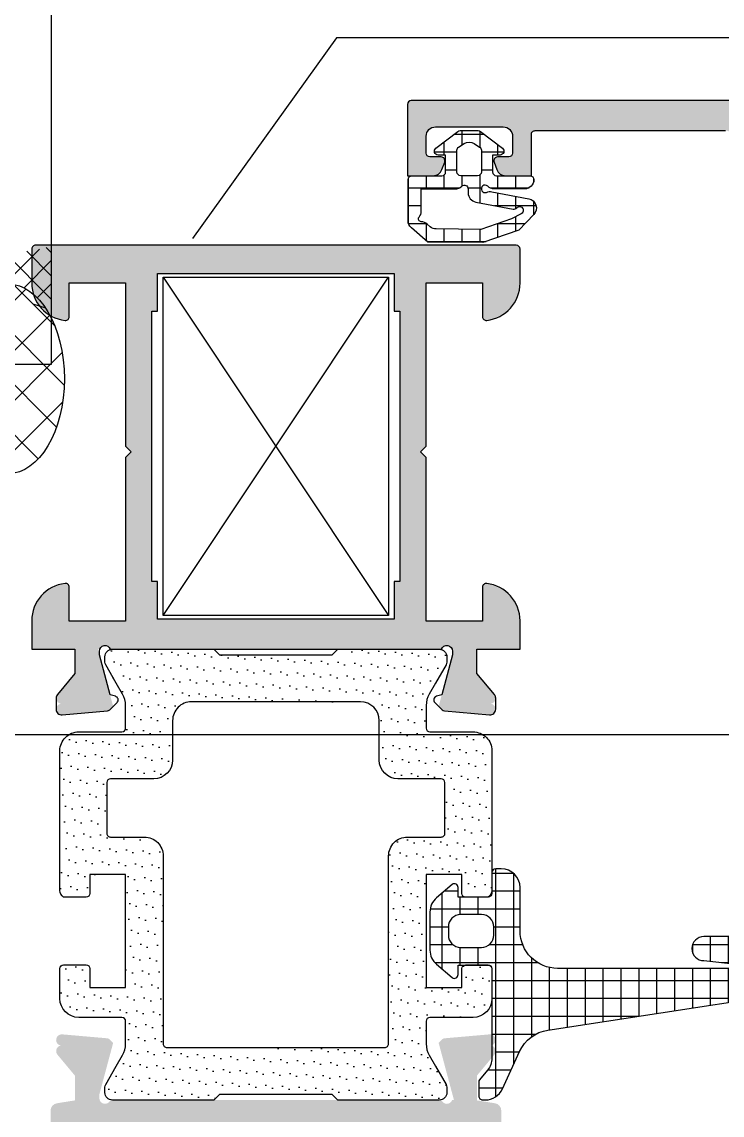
# Model space of a CAD drawing. Header units: inches. Extents: x 21 to 38546, y 13 to 15001.
# Drawn here: x 5615.44 to 5619.17, y 965.06 to 970.88 of the extents above; entities that cross this region are included whole.
import ezdxf

# ---------------------------------------------------------------- set-up
doc = ezdxf.new("R2010")
doc.units = ezdxf.units.IN
doc.header["$MEASUREMENT"] = 0
doc.set_wipeout_variables(frame=1)
for name, color, linetype, lineweight in [('Z_MİM_-KM-GLAZ', 8, 'Continuous', 25), ('Z_MİM_-KM-IZO-THERMAL', 8, 'Continuous', 25), ('Z_MİM_-KM-PAINT', 8, 'Continuous', 25), ('Z_MİM_-KM-PATTERN-00', 8, 'Continuous', 25), ('Z_MİM_-KM-PAVEMENT', 8, 'Continuous', 25), ('Z_MİM_-KM-STRS', 8, 'Continuous', 25), ('Z_MİM_-KM-WALL-PLASTER', 8, 'Continuous', 25), ('Z_MİM_1', 8, 'Continuous', 25), ('Z_MİM_aksesuar_k', 8, 'Continuous', 25), ('Z_MİM_ALUMINIUM', 8, 'Continuous', 25), ('Z_MİM_fitiller_k', 8, 'Continuous', 25), ('Z_MİM_hatch_k', 8, 'Continuous', 25), ('Z_MİM_MYM.YAZI', 8, 'Continuous', 25), ('Z_MİM_PROFIL', 8, 'Continuous', 25)]:
    doc.layers.add(name, color=color, linetype=linetype, lineweight=lineweight)

# ---------------------------------------------------------------- blocks, each defined once
blk = doc.blocks.new('TRETUVAR')
at = {"layer": 'Z_MİM_-KM-PATTERN-00'}
h = blk.add_hatch(dxfattribs=at)
h.set_pattern_fill('AR-B816', color=256, scale=0.3, angle=90)
h.set_pattern_definition([(90, (21322.77130909153, 490.0316560943374), (-60.96, 3.7e-15), []), (180, (21322.77130909153, 490.0316560943374), (-60.96, -60.96), [60.96, -60.96])])
h.paths.add_polyline_path([(22632.77169056126, 2700.032280015586), (19252.77154027122, 2700.032280015586), (19252.77154027122, 2750.032225665604), (19097.77169698004, 2750.032280015583), (19097.77168145146, 2610.032280015588), (22542.77169056112, 2610.032280015588), (22542.77169056112, 2080.129651826152), (22697.77169056127, 2080.129651826152), (22697.77169056127, 1460.129651826151), (22542.77169056112, 1460.129651826151), (22542.77169056112, 980.0316989327548), (21222.77130909154, 980.0316989327546), (21222.77130909154, 590.0316560943356), (20152.77217335889, 590.0316560943356), (20152.77217335889, 980.031698932755), (19012.77152781016, 980.031698932755), (19012.77470603974, 1635.03117946213), (18722.77148703119, 1635.03117946213), (18722.77180417994, 2610.032280015588), (18807.77168921575, 2610.032280015588), (18807.77168921575, 2750.032280015588), (18632.77183330595, 2750.032280015588), (18632.77145790545, 1545.031179462132), (18922.7742659759, 1545.031179462133), (18922.77108774632, 890.0316989327565), (19882.77217335889, 890.0316989327565), (19882.77217335889, 665.0171917296054), (20022.75057058745, 665.0334293441427), (20022.77046885415, 490.0316560943373), (21322.77130909153, 490.0316560943373), (21322.77130909153, 890.0316989327565), (22632.77169056126, 890.0316989327571), (22632.77169056126, 1220.129651826155), (22797.7716905614, 1220.129651826155), (22797.7716905614, 2180.129651826148), (22632.77169056126, 2180.129651826148)])
h.paths.add_polyline_path([(19082.77168921575, 2750.032280015588), (18822.77168921575, 2750.032280015588), (18822.77168921575, 2610.032280015588), (19082.77168921575, 2610.032280015588)], flags=16)
at = {"layer": 'Z_MİM_-KM-PAVEMENT'}
blk.add_lwpolyline([(22542.77169056112, 1460.129651826151), (22542.77169056112, 980.0316989327548), (21222.77130909154, 980.0316989327548), (21222.77130909154, 590.0316560943356), (20152.77217335889, 590.0316560943356), (20152.77217335889, 980.0316989327548), (19012.77152781016, 980.0316989327548), (19012.77470603974, 1635.03117946213), (18722.77148703119, 1635.03117946213), (18722.77180417994, 2610.032280015588), (22542.77169056112, 2610.032280015588), (22542.77169056112, 2080.129651826152), (22697.77169056127, 2080.129651826152), (22697.77169056127, 1460.129651826151)], close=True, dxfattribs=at)
blk = doc.blocks.new('ANK-1')
for points in [[(65, -130.2737574382918), (65, -5)], [(60, -130.2737574382918), (65, -130.2737574382918)]]:
    blk.add_lwpolyline(points)
blk = doc.blocks.new('*U220')
blk.add_lwpolyline([(24.5656046885997, 0), (0, 0), (-7.675635083337912, -10.66724873635096)])
blk = doc.blocks.new('-KM-AL1 150_900')
blk.add_wipeout([(151.48787765189405, -34.020015651829965), (151.72578753232278, -15.47991156819623), (149.45002251653852, -15.450016401351206), (149.45002251649908, 7.149983598684599), (9.450022516542688, 7.149983599164699), (9.450022516542688, -15.450016401351206), (7.397848611566587, -15.450016401351206), (7.567335590771805, -34.0610793052372)])
at = {"layer": 'Z_MİM_1'}
h = blk.add_hatch(dxfattribs=at)
h.set_pattern_fill('ANSI37', color=256, scale=0.7000000000000001, angle=-1.27e-14, style=0)
h.set_pattern_definition([(44.99999999999999, (9420.429662722381, -13506.58950068867), (-0.0618718433538229, 0.0618718433538229), []), (134.9999999999999, (9420.429662722381, -13506.58950068867), (-0.0618718433538229, -0.0618718433538229), [])])
edge = h.paths.add_edge_path()
edge.add_line((17.69353063370363, -27.8511149832093), (17.69353063370363, -28.86111498321863))
edge.add_line((17.69353063370363, -28.86111498319497), (17.82239042192959, -28.86111498319497))
edge.add_ellipse((18.06146685888961, -28.55605310115971), major_axis=(1e-16, 0.504999999998836), ratio=0.5940594059419638, start_angle=332.17248997914265, end_angle=501.9142660721264, ccw=False)
edge.add_line((18.26073407319199, -28.1785486563158), (18.29353063369926, -28.15662190588682))
edge.add_line((18.29353063370217, -28.15662190588682), (18.29353063370217, -27.85111498318638))
edge.add_arc((17.99353063369926, -26.67995711612002), 1.208970946550559, 255.6322347219965, 284.3677652780036, ccw=False)
h = blk.add_hatch(dxfattribs=at)
h.set_pattern_fill('NET', color=256, scale=1.5, angle=44.99999999999999, style=0)
h.set_pattern_definition([(44.99999999999999, (9420.429662722381, -13506.58950068867), (-0.1325825214724776, 0.1325825214724777), []), (134.9999999999999, (9420.429662722381, -13506.58950068867), (-0.1325825214724777, -0.1325825214724776), [])])
edge = h.paths.add_edge_path()
edge.add_ellipse((18.06146685888961, -28.55605310115971), major_axis=(1e-16, 0.504999999998836), ratio=0.5940594059419638, start_angle=0, end_angle=360)
at = {"layer": 'Z_MİM_fitiller_k'}
h = blk.add_hatch(dxfattribs=at)
h.set_pattern_fill('NET', color=256, scale=0.03, angle=180, style=0)
h.set_pattern_definition([(180, (141.0920373170957, 51.374966605189), (0, -0.09525), []), (270, (141.0920373170957, 51.374966605189), (0.09525, 0), [])])
h.paths.add_polyline_path([(22.13852203980059, -31.83763706763695, 0.9384669523126753), (22.11376224919513, -31.52525711905219), (21.76596423695446, -31.52525711905219, 1), (21.76596423695446, -31.65300478674908), (21.95590111064666, -31.6729679565924), (22.13104009193194, -31.65456010790513, -1.054490106068967), (22.13756638418999, -31.71401627143405), (21.95538827656128, -31.69510596567306, 0.0255410033868164), (21.93499541797792, -31.69406357752632), (20.98767276921718, -31.69406357752632, -0.4142135623730863), (20.78767276921281, -31.4940635775265), (20.78767276921281, -31.26425514524362, 0.4142135623728286), (20.68767276921426, -31.16425514524327), (20.65767276920815, -31.16425514524327, 0.4142135623746352), (20.63767276921135, -31.18425514523824), (20.63767276921135, -31.29425514522427, -0.3924137701569417), (20.61917133278621, -31.3141989239075, -0.0100572451269826), (20.61767276922183, -31.31525711883296), (20.49767276922648, -31.31525711883296, -0.0796367909168971), (20.49142176991154, -31.3142551452429), (20.45767276921106, -31.3142551452429), (20.45767276921106, -31.26319967206109, 0.6128139289239697), (20.42591644589265, -31.24701978141002), (20.34272651153878, -31.31807344649406, 0.219401871965335), (20.3076727692096, -31.39411280220793), (20.3076727692096, -31.59640143546767, 0.2194018750870747), (20.34272651244828, -31.67244079192642), (20.42591643173364, -31.74349444245945, 0.612813920725722), (20.4576727547028, -31.72731455150552), (20.4576727547028, -31.67625917522673), (20.49142151817796, -31.67625917522673, -0.07964012461228), (20.49767276922648, -31.67525711881899), (20.61767276922183, -31.67525711881899, -0.4142135623385485), (20.63767276921135, -31.69525711881488), (20.63767276921135, -32.04698834536157, -0.3178372451861038), (20.65767276920815, -32.07527261660926), (20.65767276920815, -32.13439562076656, -0.1754523787634222), (20.6507194076039, -32.15360115275689), (20.63767276921135, -32.16925711883687), (20.63767276921135, -32.17185970847913, -0.1754523787611168), (20.61449489717779, -32.23587814844632), (20.5723092806802, -32.28650088822906, 0.1754523787606751), (20.5676737062895, -32.29930457622231), (20.5676737062895, -32.37406357753116, 0.4142135623729288), (20.5876737062863, -32.39406357752614), (20.60250342109066, -32.39406357752614, 0.2933329153560253), (20.69342165334092, -32.33570340278584), (20.78450286701263, -32.13683266099997, -0.2523722057577324), (20.93596219153551, -32.02243269859355)])
h.paths.add_polyline_path([(20.58267277018604, -31.58225909285738), (20.47067275574227, -31.58225909285738, -0.4142128141114177), (20.40567275572539, -31.51725925892151), (20.40567275572539, -31.51725909286597), (20.40567264275887, -31.47325509814982, -0.4142137214709829), (20.47067264276848, -31.40825506286183), (20.58267265721952, -31.40825506286183, -0.4142128104179171), (20.6476726572073, -31.47325489598279), (20.64767277018109, -31.51725905756939, -0.4142137214664749)], flags=16)
at = {"layer": 'Z_MİM_hatch_k'}
h = blk.add_hatch(color=256, dxfattribs=at)
h.paths.add_polyline_path([(21.99767276922648, -29.58525711885159, -0.4142135623743853), (22.01767276921601, -29.56525711883296), (22.237672769239, -29.56525711883296), (22.237672769239, -29.36525711883314), (22.38767276924045, -29.36525711883314), (22.38767276924045, -29.56525711883296), (23.09391059785412, -29.52111725453779, 0.3960474615045025), (23.18767276923609, -29.4213119966953), (23.18767276923609, -28.77525711884209), (23.21767276922037, -28.7452571188378), (23.18767276923609, -28.7152571188335), (23.18767276923609, -28.06920224098031, 0.3960474615045866), (23.09391059785412, -27.96939698313781), (22.38767276924045, -27.92525711884264), (22.38767276924045, -28.12525711884246), (22.237672769239, -28.12525711884246), (22.237672769239, -27.92525711884264), (22.01767276921601, -27.92525711884264, -0.4142135623733866), (21.99767276922648, -27.90525711882401), (21.99767276922648, -27.33590314062804), (21.91006507478596, -27.24715615651077, 0.2005918409503813), (21.88159867497597, -27.23525711885213), (20.86767276922183, -27.23525711885213, 0.4142135623729704), (20.84767276922503, -27.25525711882347), (20.84767276922503, -27.47525711884283), (20.7109175905207, -27.47525711884283, -0.3129018860482702), (20.66408398105705, -27.4427674878898), (20.64893932543055, -27.40226126646577, -0.5233430778442651), (20.66767276921746, -27.37525711884245), (20.72767276922968, -27.37525711884245, 0.4142135623730534), (20.74767276922648, -27.35525711882383), (20.74767276922648, -27.26525711883278, 0.4142135623731284), (20.69767276922357, -27.21525711883352), (20.33767276923754, -27.21525711883352, 0.4142135623730951), (20.28767276923463, -27.26525711883278), (20.28767276923463, -27.35525711882383, 0.4142135623730533), (20.30767276923143, -27.37525711884245), (20.36767276922183, -27.37525711884245, -0.5233430778442015), (20.38640621300146, -27.40226126646577), (20.37126155738224, -27.4427674878898, -0.3129018860484408), (20.32442794791859, -27.47525711884283), (20.21267276923754, -27.47525711884283), (20.18767276923609, -27.47525711884283), (20.18767276923609, -27.09525711883816, -0.4142135623730533), (20.20767276923288, -27.07525711884227), (25.11767276922183, -27.07525711884227, -0.4142135623733615), (25.21767276922037, -27.17525711884264), (25.21767276922037, -29.73525711885213, -0.4142135623727209), (25.19767276922357, -29.75525711882347), (25.09767276922503, -29.75525711882347, -0.4142135623736778), (25.07767276922823, -29.73525711885213), (25.07767276922823, -29.70525711882419), (24.81767276921893, -29.70525711882419, 0.4142135623736778), (24.79767276922212, -29.72525711884282), (24.79767276922212, -30.01525711883278, 0.4142135623730533), (24.81767276921893, -30.03525711885141), (25.07767276922823, -30.03525711885141), (25.07767276922823, -29.9652571188335, -0.5773502691897316), (25.10767276923434, -29.94793661076528), (25.20767276923289, -30.00567163769574, -0.2679491924312232), (25.21767276922037, -30.02299214574032), (25.21767276922037, -30.07525711884227, -0.4142135623730453), (25.11767276922183, -30.17525711884264), (24.04767276922212, -30.17525711884264, -0.4142135623731117), (23.99767276922649, -30.12525711884246), (23.99767276922649, -30.06525711883296, -0.4142135623731117), (24.04767276922212, -30.01525711883278), (24.24767276922648, -30.01525711883278, 0.4142135623730951), (24.29767276922212, -29.9652571188335), (24.29767276922212, -29.79525711883798, 0.4142135623730951), (24.24767276922648, -29.7452571188378), (23.41767276923929, -29.7452571188378), (23.41767276921746, -30.41527261662305), (23.51071940761176, -30.52692858269893, -0.1754523787632294), (23.517672769216, -30.54613411468927), (23.517672769216, -30.60525711882383, -0.4400105308894401), (23.48505809694325, -30.6351429597753), (23.24486254787189, -30.61412857221876, -0.1763269807094836), (23.23246352710703, -30.60834681387496), (23.19342258606048, -30.56930587282841, -0.5731460964500097), (23.20240051917062, -30.53598004344804), (23.23055585457769, -30.52843584407128), (23.28767276923463, -30.31527261662268), (23.28767276923463, -29.75525711882347, 0.8430389970997245), (23.22938849798811, -29.7452571188378), (22.28595704048348, -29.7452571188378, 0.8430389971046679), (22.2276727692297, -29.75525711882347), (22.2276727692297, -30.31527261662268), (22.28478968388663, -30.52843584407128), (22.31294501927187, -30.53598004344804, -0.5731460964762374), (22.32192295241111, -30.56930587282841), (22.28288201133546, -30.60834681387496, -0.1763269807102946), (22.2704829905706, -30.61412857221876), (22.03028744149924, -30.6351429597753, -0.4400105308908727), (21.99767276922648, -30.60525711882383), (21.99767276922648, -30.54613411468927, -0.1754523787637969), (22.00462613083074, -30.52692858269893), (22.09767276922503, -30.41527261662305), (22.09767276922503, -29.7452571188378), (22.01767276921601, -29.7452571188378, -0.4142135623731784), (21.99767276922648, -29.72525711884282)])
h.paths.add_polyline_path([(25.07767276922823, -29.56525711883296), (25.07767276922823, -27.31525711883296), (24.89767276922066, -27.31525711883296), (24.89767276922066, -27.21525711883352), (22.13767276924045, -27.21525711883352), (22.13767276924045, -27.77525711884209), (23.33767276923754, -27.77525711884209), (23.38767276924045, -27.77525711884209), (23.38767276924045, -27.92525711884264), (23.33767276923754, -27.92525711884264), (23.33767276923754, -28.40525711882401), (23.38767276924045, -28.44525711883762), (23.38767276924045, -29.04525711883798), (23.33767276923754, -29.08525711885159), (23.33767276923754, -29.51525711883278, 0.4142135623730951), (23.38767276924045, -29.56525711883296), (24.24767276922648, -29.56525711883296, -0.4142135623730951), (24.4576727692329, -29.77525711884209), (24.4576727692329, -30.01525711883278, 0.4142135623732617), (24.4776727692297, -30.03525711885141), (24.65767276922998, -30.03525711885141), (24.65767276922998, -29.72525711884282, -0.4142135623732793), (24.81767276921893, -29.56525711883296)], flags=16)
h = blk.add_hatch(dxfattribs=at)
h.set_pattern_fill('NET', color=256, scale=0.03, angle=180, style=0)
h.set_pattern_definition([(180, (171.1063982620908, -18.03430077853136), (0, -0.09525), []), (270, (171.1063982620908, -18.03430077853136), (0.09525, 0), [])])
h.paths.add_polyline_path([(20.63789631640975, -27.56049416987663), (20.8338569435582, -27.59751135530405, -0.5944865116578086), (20.86077207422932, -27.68113659406572), (20.78108018618514, -27.7647604013373), (20.58928265720897, -27.83080158671783), (20.29692671786325, -27.82831789649117), (20.20875192529638, -27.7523713635328, -0.2183144970100781), (20.19138258172461, -27.71448679857895), (20.19138258172461, -27.4952571188378, -0.4142135623729288), (20.21138258172141, -27.47525711884283), (20.3713825817249, -27.47525711884283, 0.4142135623730951), (20.3913825817217, -27.45525711882419), (20.3913825817217, -27.36499011936121), (20.3513684931022, -27.36499011936121, -0.7159756949307488), (20.33916751791549, -27.32914284184062), (20.45571752706019, -27.23940984127603, -0.1655176740834616), (20.4679185022178, -27.23525711885213), (20.5648466591083, -27.23525711885213, -0.1655176740834346), (20.57704763424408, -27.23940984127603), (20.69359764343244, -27.32914284184062, -0.7159756936610159), (20.68139666824572, -27.36499011936121), (20.6413825817217, -27.36499011936121), (20.6413825817217, -27.45525711882419, 0.4142135623734281), (20.6613825817185, -27.47525711884283), (20.84138258172607, -27.47525711884283, -0.4142135623730951), (20.86138258171559, -27.4952571188378, -0.4142135623726955), (20.81138258171995, -27.54525711883798), (20.65009625233506, -27.54525711883798, -0.1962615682792798), (20.61510354171332, -27.53097140454247, 1.871961859898707), (20.60896615438105, -27.56364801780274, -0.1487263861573224)])
h.paths.add_polyline_path([(20.45138258173393, -27.45525711882419), (20.45138258173393, -27.33947358192381, -0.2558587809014081), (20.46060921599565, -27.32262322314091), (20.48944916623441, -27.30418424890832, -0.2923544259045582), (20.54331599384022, -27.30418424848904), (20.5721559472222, -27.32262322395583, -0.255858784440365), (20.58138258171675, -27.33947358290152), (20.58138258171675, -27.45525711882419, -0.4142135623732618), (20.56138258171996, -27.47525711884283), (20.47138258173072, -27.47525711884283, -0.4142135623732617)], flags=16)
h.paths.add_polyline_path([(20.44211666263436, -27.54525711883798, 0.1962615682788122), (20.47710937324882, -27.53097140454247, -0.6644946977399512), (20.51110645747394, -27.54525711883798), (20.51110645747394, -27.56634218683939, 0.3605289811329698), (20.551825537681, -27.61547328215511), (20.75068678670505, -27.6530383983436, 0.267949192432615), (20.76956248132774, -27.64642718420783, -1.211390954129234), (20.79394874617719, -27.67721488425014), (20.74216868465737, -27.70412525809843), (20.57785788849287, -27.76070200237882), (20.34149551366863, -27.75869400171087, -0.1774617136564736), (20.30928961355676, -27.74658037089285), (20.29285186485504, -27.73242224259775, 0.1750456677981247), (20.26111457250954, -27.72031478919507, -0.6290754239188581), (20.24984421949193, -27.69573249812675, 0.1750448668970904), (20.26138258171704, -27.66378406435706), (20.26138258171704, -27.54525711883798)], flags=16)
h = blk.add_hatch(dxfattribs=at)
h.set_pattern_fill('DOTS', color=256, scale=0.05, angle=240, style=0)
h.set_pattern_definition([(239.9999999999999, (578.5041187856839, 28.59461360335809), (0.0488970164253898, -0.0740578832126949), [0, -0.0793749999999999])])
h.paths.add_polyline_path([(20.39365353133326, -30.07901356227649, 0.1316524975871452), (20.39767276922066, -30.06401356228617), (20.39767276922066, -30.03525711882867, 0.4142135623732619), (20.35767276921252, -29.99525711881415), (19.81767276921891, -29.99525711881415), (19.7876727692128, -30.02525711881935), (19.18767276921426, -30.02525711881935), (19.15767276920815, -29.99525711881415), (18.61767276922183, -29.99525711881415, 0.414213562373183), (18.57767276922823, -30.03525711882867), (18.57767276922823, -30.06401356228617, 0.1316524975877682), (18.58169200709381, -30.07901356227649), (18.63725825036818, -30.17525711881899), (18.67159581767191, -30.23473152998395, -0.1316524975876276), (18.68767276921426, -30.2947315299698), (18.68767276921426, -30.41525711880968, -0.4142135623730951), (18.66767276921746, -30.43525711882831), (18.43767276921426, -30.43525711882831, 0.4142135623730951), (18.33767276921571, -30.53525711882868), (18.33767276921571, -31.27970476733026, 0.2360679774991102), (18.35767276921251, -31.31525711881022), (18.47767276922968, -31.31525711881022, 0.4142135623733448), (18.49767276922648, -31.29525711881433), (18.49767276922648, -31.19525711881488), (18.68767276921426, -31.19525711881488), (18.68767276921426, -31.49525711881415), (18.68767276921426, -31.79525711881434), (18.49767276922648, -31.79525711881434), (18.49767276922648, -31.69525711881488, 0.4142135623731783), (18.47767276922968, -31.67525711881899), (18.35767276921251, -31.67525711881899, 0.4142135623730951), (18.33767276921571, -31.69525711881488), (18.33767276921571, -31.85525711880018, 0.4142135623731785), (18.43767276921426, -31.95525711880055), (18.66767276921746, -31.95525711880055, -0.4142135623728453), (18.68767276921426, -31.97525711881918), (18.68767276921426, -32.09578270765906, -0.1316524975872562), (18.67159581767191, -32.15578270764581), (18.63725825036818, -32.21525711880986), (18.58169200709381, -32.31150067535236, 0.1316524975874051), (18.57767276922823, -32.32650067534269), (18.57767276922823, -32.35525711880018, 0.4142135623731049), (18.61767276922183, -32.3952571188147), (19.15767276920815, -32.3952571188147), (19.18767276921426, -32.3652571188095), (19.7876727692128, -32.3652571188095), (19.81767276921891, -32.3952571188147), (20.35767276921252, -32.3952571188147, 0.4142135623733866), (20.39767276922066, -32.35525711880018), (20.39767276922066, -32.32650067534269, 0.1316524975877924), (20.39365353133326, -32.31150067535236), (20.33808728806616, -32.21525711880986), (20.30374972075515, -32.15578270764581, -0.1316524975878021), (20.2876727692128, -32.09578270765906), (20.2876727692128, -31.97525711881918, -0.4142135623730949), (20.3076727692096, -31.95525711880055), (20.53767276921281, -31.95525711880055, 0.4142135623731451), (20.63767276921135, -31.85525711880018), (20.63767276921135, -31.69525711881488, 0.4142135623730951), (20.61767276922183, -31.67525711881899), (20.49767276922648, -31.67525711881899, 0.4142135623735113), (20.47767276922968, -31.69525711881488), (20.47767276922968, -31.79525711881434), (20.2876727692128, -31.79525711881434), (20.2876727692128, -31.49525711881415), (20.2876727692128, -31.19525711881488), (20.47767276922968, -31.19525711881488), (20.47767276922968, -31.29525711881433, 0.4142135623733449), (20.49767276922648, -31.31525711881022), (20.61767276922183, -31.31525711881022, 0.236067977499421), (20.63767276921135, -31.27970476733026), (20.63767276921135, -30.53525711882868, 0.4142135623731618), (20.53767276921281, -30.43525711882831), (20.3076727692096, -30.43525711882831, -0.4142135623730118), (20.2876727692128, -30.41525711880968), (20.2876727692128, -30.2947315299698, -0.1316524975870652), (20.30374972075515, -30.23473152998395), (20.33808728806616, -30.17525711881899)])
h.paths.add_polyline_path([(19.93767276921426, -30.27525711881935, -0.4142135623730951), (20.0376727692128, -30.37525711881881), (20.0376727692128, -30.58525711882885, 0.4142135623731618), (20.13767276921135, -30.68525711882831), (20.36767276922183, -30.68525711882831, -0.4142135623734279), (20.38767276921135, -30.70525711880055), (20.38767276921135, -30.97525711881917, -0.4142135623734279), (20.36767276922183, -30.99525711881415), (20.18767276921426, -30.99525711881415, 0.4142135623731284), (20.08767276921572, -31.09525711881452), (20.08767276921572, -32.09525711881453, -0.4142135623734279), (20.06767276921892, -32.11525711880951), (18.90767276920815, -32.11525711880951, -0.4142135623731784), (18.88767276921135, -32.09525711881453), (18.88767276921135, -31.09525711881452, 0.4142135623731284), (18.7876727692128, -30.99525711881415), (18.60767276921251, -30.99525711881415, -0.4142135623732616), (18.58767276921571, -30.97525711881917), (18.58767276921571, -30.70525711880055, -0.4142135623734279), (18.60767276921251, -30.68525711882831), (18.83767276921571, -30.68525711882831, 0.4142135623731618), (18.93767276921426, -30.58525711882885), (18.93767276921426, -30.37525711881881, -0.4142135623730951), (19.0376727692128, -30.27525711881935)], flags=16)
h = blk.add_hatch(dxfattribs=at)
h.set_pattern_fill('DOTS', color=256, scale=0.05, angle=59.99999999999997, style=0)
h.set_pattern_definition([(59.99999999999997, (-372.1088670598765, -101.7687785534699), (-0.0488970164253898, 0.0740578832126949), [0, -0.079375])])
h.paths.add_polyline_path([(20.39365353133326, -30.07901356227649, 0.1316524975871452), (20.39767276922066, -30.06401356228617), (20.39767276922066, -30.03525711882867, 0.4142135623732619), (20.35767276921252, -29.99525711881415), (19.81767276921891, -29.99525711881415), (19.7876727692128, -30.02525711881935), (19.18767276921426, -30.02525711881935), (19.15767276920815, -29.99525711881415), (18.61767276922183, -29.99525711881415, 0.414213562373183), (18.57767276922823, -30.03525711882867), (18.57767276922823, -30.06401356228617, 0.1316524975877682), (18.58169200709381, -30.07901356227649), (18.63725825036818, -30.17525711881899), (18.67159581767191, -30.23473152998395, -0.1316524975876276), (18.68767276921426, -30.2947315299698), (18.68767276921426, -30.41525711880968, -0.4142135623730951), (18.66767276921746, -30.43525711882831), (18.43767276921426, -30.43525711882831, 0.4142135623730951), (18.33767276921571, -30.53525711882868), (18.33767276921571, -31.27970476733026, 0.2360679774991102), (18.35767276921251, -31.31525711881022), (18.47767276922968, -31.31525711881022, 0.4142135623733448), (18.49767276922648, -31.29525711881433), (18.49767276922648, -31.19525711881488), (18.68767276921426, -31.19525711881488), (18.68767276921426, -31.49525711881415), (18.68767276921426, -31.79525711881434), (18.49767276922648, -31.79525711881434), (18.49767276922648, -31.69525711881488, 0.4142135623731783), (18.47767276922968, -31.67525711881899), (18.35767276921251, -31.67525711881899, 0.4142135623730951), (18.33767276921571, -31.69525711881488), (18.33767276921571, -31.85525711880018, 0.4142135623731785), (18.43767276921426, -31.95525711880055), (18.66767276921746, -31.95525711880055, -0.4142135623728453), (18.68767276921426, -31.97525711881918), (18.68767276921426, -32.09578270765906, -0.1316524975872562), (18.67159581767191, -32.15578270764581), (18.63725825036818, -32.21525711880986), (18.58169200709381, -32.31150067535236, 0.1316524975874051), (18.57767276922823, -32.32650067534269), (18.57767276922823, -32.35525711880018, 0.4142135623731049), (18.61767276922183, -32.3952571188147), (19.15767276920815, -32.3952571188147), (19.18767276921426, -32.3652571188095), (19.7876727692128, -32.3652571188095), (19.81767276921891, -32.3952571188147), (20.35767276921252, -32.3952571188147, 0.4142135623733866), (20.39767276922066, -32.35525711880018), (20.39767276922066, -32.32650067534269, 0.1316524975877924), (20.39365353133326, -32.31150067535236), (20.33808728806616, -32.21525711880986), (20.30374972075515, -32.15578270764581, -0.1316524975878021), (20.2876727692128, -32.09578270765906), (20.2876727692128, -31.97525711881918, -0.4142135623730949), (20.3076727692096, -31.95525711880055), (20.53767276921281, -31.95525711880055, 0.4142135623731451), (20.63767276921135, -31.85525711880018), (20.63767276921135, -31.69525711881488, 0.4142135623730951), (20.61767276922183, -31.67525711881899), (20.49767276922648, -31.67525711881899, 0.4142135623735113), (20.47767276922968, -31.69525711881488), (20.47767276922968, -31.79525711881434), (20.2876727692128, -31.79525711881434), (20.2876727692128, -31.49525711881415), (20.2876727692128, -31.19525711881488), (20.47767276922968, -31.19525711881488), (20.47767276922968, -31.29525711881433, 0.4142135623733449), (20.49767276922648, -31.31525711881022), (20.61767276922183, -31.31525711881022, 0.236067977499421), (20.63767276921135, -31.27970476733026), (20.63767276921135, -30.53525711882868, 0.4142135623731618), (20.53767276921281, -30.43525711882831), (20.3076727692096, -30.43525711882831, -0.4142135623730118), (20.2876727692128, -30.41525711880968), (20.2876727692128, -30.2947315299698, -0.1316524975870652), (20.30374972075515, -30.23473152998395), (20.33808728806616, -30.17525711881899)])
h.paths.add_polyline_path([(19.93767276921426, -30.27525711881935, -0.4142135623730951), (20.0376727692128, -30.37525711881881), (20.0376727692128, -30.58525711882885, 0.4142135623731618), (20.13767276921135, -30.68525711882831), (20.36767276922183, -30.68525711882831, -0.4142135623734279), (20.38767276921135, -30.70525711880055), (20.38767276921135, -30.97525711881917, -0.4142135623734279), (20.36767276922183, -30.99525711881415), (20.18767276921426, -30.99525711881415, 0.4142135623731284), (20.08767276921572, -31.09525711881452), (20.08767276921572, -32.09525711881453, -0.4142135623734279), (20.06767276921892, -32.11525711880951), (18.90767276920815, -32.11525711880951, -0.4142135623731784), (18.88767276921135, -32.09525711881453), (18.88767276921135, -31.09525711881452, 0.4142135623731284), (18.7876727692128, -30.99525711881415), (18.60767276921251, -30.99525711881415, -0.4142135623732616), (18.58767276921571, -30.97525711881917), (18.58767276921571, -30.70525711880055, -0.4142135623734279), (18.60767276921251, -30.68525711882831), (18.83767276921571, -30.68525711882831, 0.4142135623731618), (18.93767276921426, -30.58525711882885), (18.93767276921426, -30.37525711881881, -0.4142135623730951), (19.0376727692128, -30.27525711881935)], flags=16)
at = {"layer": 'Z_MİM_PROFIL'}
h = blk.add_hatch(color=256, dxfattribs=at)
h.paths.add_polyline_path([(18.20767276921106, -27.84525711883816, 0.4142135623732617), (18.18767276921426, -27.8652571188095), (18.18767276921426, -28.04637168061891, 0.3819660112502642), (18.36545054698945, -28.24513327863952, 0.4472135954991093), (18.38767276921135, -28.22525711881917), (18.38767276921135, -28.04525711883798), (18.68767089508765, -28.04525711883798), (18.68767089508765, -28.91525711880968), (18.71767089509376, -28.94525711883762), (18.68767089508765, -28.97525711881917), (18.68767089508765, -29.84525711883816), (18.38767183216259, -29.84525711883816), (18.38767183216259, -29.66525711880968, 0.4472135954974505), (18.3654496099407, -29.64538095903572, 0.3819660112500162), (18.1876718321655, -29.84414255700995), (18.1876718321655, -29.9952571188378), (18.41767276921746, -29.9952571188378), (18.41767276921746, -30.12525711881881), (18.32462613082316, -30.2369130848956, 0.697699270894582), (18.3527833068365, -30.28568011897642, 1.138358678201204), (18.35028744149895, -30.34512746197197), (18.59048299056303, -30.32411307441544, 0.1763269807108909), (18.60288201133517, -30.31833131607164), (18.62127372017858, -30.29993960725096), (18.53963429344003, -29.99525711881415), (18.54938849798054, -29.99525711881415, -0.7071067809776304), (18.60595704045408, -29.99525711881415), (19.48767276921717, -29.99525711881415), (20.36938849797298, -29.99525711881415, -0.8430389969828516), (20.42767276922678, -30.00525711882346), (20.42767276922678, -30.02525711881935), (20.35407181827759, -30.29993960725096), (20.37246352709189, -30.31833131607164, 0.1763269807109572), (20.38486254786403, -30.32411307441544), (20.62505809693539, -30.34512746197197, 1.138358678200399), (20.62256223159784, -30.28568011897642, 0.6976992708927278), (20.6507194076039, -30.2369130848956), (20.5576727692096, -30.12525711881881), (20.5576727692096, -29.9952571188378), (20.78767370629066, -29.9952571188378), (20.78767370629066, -29.84414255700995, 0.3819660112499836), (20.60989592851547, -29.64538095903572, 0.4472135954974505), (20.5876737062863, -29.66525711880968), (20.5876737062863, -29.84525711883816), (20.28767464336124, -29.84525711883816), (20.28767464333942, -28.97525711881917), (20.2576746433333, -28.94525711883762), (20.28767464333942, -28.91525711880968), (20.28767464333942, -28.04525711883798), (20.58767276921571, -28.04525711883798), (20.58767276921571, -28.22525711881917, 0.4472135954991093), (20.60989499143762, -28.24513327863952, 0.3819660112501177), (20.78767276921281, -28.04637168061891), (20.78767276921281, -27.8652571188095, 0.4142135623717632), (20.76767276921601, -27.84525711883816), (19.48767276921717, -27.84525711883816)])
h.paths.add_polyline_path([(18.85767089508589, -29.83525711882885), (19.48767276921717, -29.83525711882885), (20.11767464334116, -29.83525711882885), (20.11767464334116, -29.63525711882812), (20.14767464334727, -29.63525711882812), (20.14767464334727, -28.19525711883762), (20.11767464334116, -28.19525711883762), (20.11767464334116, -27.9952571188378), (19.48767276921717, -27.9952571188378), (18.85767089508589, -27.9952571188378), (18.85767089508589, -28.19525711883762), (18.82767089507979, -28.19525711883762), (18.82767089507979, -29.63525711882812), (18.85767089508589, -29.63525711882812)], flags=16)
h = blk.add_hatch(color=256, dxfattribs=at)
h.paths.add_polyline_path([(18.20767276921106, -27.84525711883816, 0.4142135623732617), (18.18767276921426, -27.8652571188095), (18.18767276921426, -28.04637168061891, 0.3819660112502642), (18.36545054698945, -28.24513327863952, 0.4472135954991093), (18.38767276921135, -28.22525711881917), (18.38767276921135, -28.04525711883798), (18.68767089508765, -28.04525711883798), (18.68767089508765, -28.91525711880968), (18.71767089509376, -28.94525711883762), (18.68767089508765, -28.97525711881917), (18.68767089508765, -29.84525711883816), (18.38767183216259, -29.84525711883816), (18.38767183216259, -29.66525711880968, 0.4472135954974505), (18.3654496099407, -29.64538095903572, 0.3819660112500162), (18.1876718321655, -29.84414255700995), (18.1876718321655, -29.9952571188378), (18.41767276921746, -29.9952571188378), (18.41767276921746, -30.12525711881881), (18.32462613082316, -30.2369130848956, 0.697699270894582), (18.3527833068365, -30.28568011897642, 1.138358678201204), (18.35028744149895, -30.34512746197197), (18.59048299056303, -30.32411307441544, 0.1763269807108909), (18.60288201133517, -30.31833131607164), (18.62127372017858, -30.29993960725096), (18.53963429344003, -29.99525711881415), (18.54938849798054, -29.99525711881415, -0.7071067809776304), (18.60595704045408, -29.99525711881415), (19.48767276921717, -29.99525711881415), (20.36938849797298, -29.99525711881415, -0.8430389969828516), (20.42767276922678, -30.00525711882346), (20.42767276922678, -30.02525711881935), (20.35407181827759, -30.29993960725096), (20.37246352709189, -30.31833131607164, 0.1763269807109572), (20.38486254786403, -30.32411307441544), (20.62505809693539, -30.34512746197197, 1.138358678200399), (20.62256223159784, -30.28568011897642, 0.6976992708927278), (20.6507194076039, -30.2369130848956), (20.5576727692096, -30.12525711881881), (20.5576727692096, -29.9952571188378), (20.78767370629066, -29.9952571188378), (20.78767370629066, -29.84414255700995, 0.3819660112499836), (20.60989592851547, -29.64538095903572, 0.4472135954974505), (20.5876737062863, -29.66525711880968), (20.5876737062863, -29.84525711883816), (20.28767464336124, -29.84525711883816), (20.28767464333942, -28.97525711881917), (20.2576746433333, -28.94525711883762), (20.28767464333942, -28.91525711880968), (20.28767464333942, -28.04525711883798), (20.58767276921571, -28.04525711883798), (20.58767276921571, -28.22525711881917, 0.4472135954991093), (20.60989499143762, -28.24513327863952, 0.3819660112501177), (20.78767276921281, -28.04637168061891), (20.78767276921281, -27.8652571188095, 0.4142135623717632), (20.76767276921601, -27.84525711883816), (19.48767276921717, -27.84525711883816)])
h.paths.add_polyline_path([(18.85767089508589, -29.83525711882885), (19.48767276921717, -29.83525711882885), (20.11767464334116, -29.83525711882885), (20.11767464334116, -29.63525711882812), (20.14767464334727, -29.63525711882812), (20.14767464334727, -28.19525711883762), (20.11767464334116, -28.19525711883762), (20.11767464334116, -27.9952571188378), (19.48767276921717, -27.9952571188378), (18.85767089508589, -27.9952571188378), (18.85767089508589, -28.19525711883762), (18.82767089507979, -28.19525711883762), (18.82767089507979, -29.63525711882812), (18.85767089508589, -29.63525711882812)], flags=16)
h = blk.add_hatch(color=256, dxfattribs=at)
h.paths.add_polyline_path([(20.36938849800208, -32.3952571188147), (19.487672769239, -32.3952571188147), (18.60595704047591, -32.3952571188147, -0.8430389971078863), (18.54767276924394, -32.38525711882812), (18.54767276924394, -32.3652571188095), (18.62127372017858, -32.09057463037789), (18.60288201135699, -32.07218292158086, 0.1763269807107753), (18.59048299059213, -32.06640116323706), (18.35028744152078, -32.04538677565779, 1.138358678191589), (18.35278330685833, -32.10483411867607, 0.6976992708878047), (18.32462613085226, -32.15360115275689), (18.41767276923929, -32.26525711881004), (18.41767276923929, -32.39686551851173), (18.32141445356683, -32.41211133795332, 0.36891947710937), (18.28767183218588, -32.45161887158611), (18.28767183218588, -32.57311468667376, 0.4610063144275496), (18.33392921079212, -32.6126222202829), (18.68767089511675, -32.55659504158393), (18.68767089511675, -33.2852589929289), (18.71766902099625, -33.31525711881023), (18.68767089511675, -33.34525524469063), (18.68767089511675, -34.07525711881954), (18.32767276925006, -34.07525711881954), (18.32767276925006, -33.88525711882812, 0.4142135623730949), (18.26767276924511, -33.82525711881954), (18.14767276924976, -33.82525711881954, 0.6482315195121855), (18.10295140969538, -33.92525711881899), (18.20767276923288, -33.92525711881899), (18.20767276923288, -34.09525711883816), (17.16767276923929, -34.09525711883816), (17.16767276923929, -33.92525711881899), (17.27239412879862, -33.92525711881899, 1.074744973883476), (17.1776727692486, -33.85209087091971, 0.7429545911560309), (17.06767276924074, -33.88525711882812), (17.06767276924074, -34.08525711882885), (16.64767276924976, -34.08525711882885), (16.64767276924976, -33.79525711883798), (16.51091759053815, -33.79525711883798, 0.7469656303913828), (16.48371043161751, -33.88720673744592, -0.2368982326044688), (16.4676727692422, -33.89525711883744), (16.54767276924394, -33.89525711883744), (16.54767276924394, -34.10525711882383), (16.08767276923754, -34.10525711882383), (16.08767276923754, -33.89525711883744), (16.16767276923929, -33.89525711883744, 4.221221868207133), (16.15163510687125, -33.88720673744592, 0.746965630390981), (16.12442794794333, -33.79525711883798), (15.987672769239, -33.79525711883798), (15.987672769239, -34.22525711881917, 0.4142135623744271), (16.00767276923579, -34.2452571188378), (22.9676727692422, -34.2452571188378, 0.4142135623729288), (22.987672769239, -34.22525711881917), (22.987672769239, -33.79525711883798), (22.85091759053466, -33.79525711883798, 0.7469656303913901), (22.82371043160674, -33.88720673744592, -0.2368982326036203), (22.80767276923143, -33.89525711883744), (22.88767276924045, -33.89525711883744), (22.88767276924045, -34.10525711882383), (22.42767276922677, -34.10525711882383), (22.42767276922677, -33.89525711883744), (22.5076727692358, -33.89525711883744, 4.2212218681452), (22.49163510686049, -33.88720673744592, 0.7469656303913835), (22.46442794793257, -33.79525711883798), (22.32767276922823, -33.79525711883798), (22.32767276922823, -34.08525711882885), (21.90767276922997, -34.08525711882885), (21.90767276922997, -33.88525711882812, 0.7429545911579817), (21.79767276924394, -33.85209087091971, 1.074744973874497), (21.70295140969392, -33.92525711881899), (21.80767276923143, -33.92525711881899), (21.80767276923143, -34.09525711883816), (20.76767276924511, -34.09525711883816), (20.76767276924511, -33.92525711881899), (20.87239412880444, -33.92525711881899, 0.6482315195116471), (20.82767276925006, -33.82525711881954), (20.70767276923289, -33.82525711881954, 0.4142135623733723), (20.64767276924976, -33.88525711882812), (20.64767276924976, -34.07525711881954), (20.28767464336124, -34.07525711881954), (20.28767464336124, -33.34525524469063), (20.25767651748174, -33.31525711881023), (20.28767464336124, -33.2852589929289), (20.28767464336124, -32.55659504158393), (20.6414163277077, -32.6126222202829, 0.461006314427722), (20.68767370631395, -32.57311468667376), (20.68767370631395, -32.45161887158611, 0.3689194771100714), (20.65393108491116, -32.41211133795332), (20.55767276923143, -32.39686551851173), (20.55767276923143, -32.26525711881004), (20.65071940762573, -32.15360115275689, 0.697699270887671), (20.62256223161967, -32.10483411867607, 1.138358678191589), (20.62505809695722, -32.04538677565779), (20.38486254788586, -32.06640116323706, 0.1763269807108412), (20.372463527121, -32.07218292158086), (20.35407181829942, -32.09057463037789), (20.43571124500886, -32.3952571188147), (20.42595704049745, -32.3952571188147, -0.7071067811902072)])
h.paths.add_polyline_path([(20.11767464336299, -32.55525711880091), (20.11767464336299, -32.75525711880073), (20.14767464336911, -32.75525711880073), (20.14767464336911, -33.87525711881881), (20.11767464336299, -33.87525711881881), (20.11767464336299, -34.07525711881954), (19.487672769239, -34.07525711881954), (18.85767089510773, -34.07525711881954), (18.85767089510773, -33.87525711881881), (18.82767089510162, -33.87525711881881), (18.82767089510162, -32.75525711880073), (18.85767089510773, -32.75525711880073), (18.85767089510773, -32.55525711880091), (19.487672769239, -32.55525711880091)], flags=16)
for points in [[(20.35767276921252, -29.99525711879142, -0.4142135623732619), (20.39767276922066, -30.03525711880502), (20.39767276922066, -30.06401356226252, -0.1316524975871452), (20.39365353133326, -30.07901356225375), (20.33808728803706, -30.17525711879625), (20.30374972075515, -30.2347315299603, 0.1316524975870652), (20.2876727692128, -30.2947315299698), (20.2876727692128, -30.41525711878694, 0.4142135623730118), (20.3076727692096, -30.43525711880557), (20.53767276921281, -30.43525711880557, -0.4142135623731618), (20.63767276921135, -30.53525711880502), (20.63767276921135, -31.27970476730752, -0.2360679774994211), (20.61767276922183, -31.31525711878658), (20.49767276922648, -31.31525711878658, -0.4142135623733449), (20.47767276920786, -31.2952571187916), (20.47767276920786, -31.19525711879123), (20.2876727692128, -31.19525711879123), (20.2876727692128, -31.49525711879141), (20.2876727692128, -31.7952571187916), (20.47767276920786, -31.7952571187916), (20.47767276920786, -31.69525711879123, -0.4142135623735113), (20.49767276922648, -31.67525711879625), (20.61767276922183, -31.67525711879625, -0.4142135623730951), (20.63767276921135, -31.69525711879123), (20.63767276921135, -31.85525711880018, -0.4142135623731449), (20.53767276921281, -31.95525711880055), (20.3076727692096, -31.95525711880055, 0.414213562373095), (20.2876727692128, -31.97525711879553), (20.2876727692128, -32.09578270763632, 0.1316524975878021), (20.30374972075515, -32.15578270762217), (20.33808728803706, -32.21525711878622), (20.39365353133326, -32.31150067532872, -0.1316524975877924), (20.39767276922066, -32.32650067531995), (20.39767276922066, -32.35525711880018, -0.4142135623733866), (20.35767276921252, -32.39525711879105), (19.81767276921891, -32.39525711879105), (19.7876727692128, -32.36525711878676), (19.18767276921426, -32.36525711878676), (19.15767276920815, -32.39525711879105), (18.61767276922183, -32.39525711879105, -0.4142135623731049), (18.5776727692064, -32.35525711880018), (18.5776727692064, -32.32650067531995, -0.1316524975874051), (18.58169200709381, -32.31150067532872), (18.63725825036818, -32.21525711878622), (18.67159581767191, -32.15578270762217, 0.1316524975872562), (18.68767276921426, -32.09578270763632), (18.68767276921426, -31.97525711879553, 0.4142135623728453), (18.66767276921746, -31.95525711880055), (18.43767276921426, -31.95525711880055, -0.4142135623731784), (18.33767276921571, -31.85525711880018), (18.33767276921571, -31.69525711879123, -0.4142135623730951), (18.35767276921251, -31.67525711879625), (18.47767276920786, -31.67525711879625, -0.4142135623731783), (18.49767276922648, -31.69525711879123), (18.49767276922648, -31.7952571187916), (18.68767276921426, -31.7952571187916), (18.68767276921426, -31.49525711879141), (18.68767276921426, -31.19525711879123), (18.49767276922648, -31.19525711879123), (18.49767276922648, -31.2952571187916, -0.4142135623733447), (18.47767276920786, -31.31525711878658), (18.35767276921251, -31.31525711878658, -0.2360679774991102), (18.33767276921571, -31.27970476730752), (18.33767276921571, -30.53525711880502, -0.4142135623730951), (18.43767276921426, -30.43525711880557), (18.66767276921746, -30.43525711880557, 0.4142135623730951), (18.68767276921426, -30.41525711878694), (18.68767276921426, -30.2947315299698, 0.1316524975876276), (18.67159581767191, -30.2347315299603), (18.63725825036818, -30.17525711879625), (18.58169200709381, -30.07901356225375, -0.1316524975877682), (18.5776727692064, -30.06401356226252), (18.5776727692064, -30.03525711880502, -0.4142135623731831), (18.61767276922183, -29.99525711879142), (19.15767276920815, -29.99525711879142), (19.18767276921426, -30.02525711879571), (19.7876727692128, -30.02525711879571), (19.81767276921891, -29.99525711879142)], [(20.13767276921135, -30.68525711880557, -0.4142135623731618), (20.0376727692128, -30.5852571188052), (20.0376727692128, -30.37525711879607, 0.4142135623730951), (19.93767276921426, -30.27525711879571), (19.0376727692128, -30.27525711879571, 0.4142135623730951), (18.93767276921426, -30.37525711879607), (18.93767276921426, -30.5852571188052, -0.4142135623731618), (18.83767276921571, -30.68525711880557), (18.60767276921251, -30.68525711880557, 0.4142135623734279), (18.58767276921571, -30.70525711880055), (18.58767276921571, -30.97525711879554, 0.4142135623732616), (18.60767276921251, -30.99525711879142), (18.7876727692128, -30.99525711879142, -0.4142135623731284), (18.88767276921135, -31.09525711879087), (18.88767276921135, -32.09525711879087, 0.4142135623731784), (18.90767276920815, -32.11525711878676), (20.06767276921892, -32.11525711878676, 0.4142135623734279), (20.08767276921572, -32.09525711879087), (20.08767276921572, -31.09525711879087, -0.4142135623731284), (20.18767276921426, -30.99525711879142), (20.36767276922183, -30.99525711879142, 0.4142135623734279), (20.38767276921135, -30.97525711879554), (20.38767276921135, -30.70525711880055, 0.4142135623734279), (20.36767276922183, -30.68525711880557)]]:
    blk.add_lwpolyline(points, format="xyb", close=True)
at = {"layer": 'Z_MİM_1'}
blk.add_line((18.19353063370363, -28.15662190588682), (18.26073407319199, -28.1785486563158), dxfattribs=at)
blk.add_line((18.19353063370363, -28.15662190588682), (18.26073407319199, -28.1785486563158), dxfattribs=at)
blk.add_ellipse((18.06146685888961, -28.55605310115971), major_axis=(1e-16, 0.504999999998836), ratio=0.5940594059419638, dxfattribs=at)
at = {"layer": 'Z_MİM_aksesuar_k'}
for p, q in [((18.88767089509201, -29.81525711883296), (20.08767464333505, -28.01525711883278)), ((18.88767089509201, -28.01525711883278), (20.08767464333505, -29.81525711883296)), ((18.88767089509201, -29.81525711883296), (20.08767464333505, -28.01525711883278)), ((18.88767089509201, -28.01525711883278), (20.08767464333505, -29.81525711883296))]:
    blk.add_line(p, q, dxfattribs=at)
blk.add_lwpolyline([(18.88767089509201, -29.81525711883296), (18.88767089509201, -28.01525711883278), (20.08767464333505, -28.01525711883278), (20.08767464333505, -29.81525711883296)], close=True, dxfattribs=at)
blk.add_lwpolyline([(18.88767089509201, -29.81525711883296), (18.88767089509201, -28.01525711883278), (20.08767464333505, -28.01525711883278), (20.08767464333505, -29.81525711883296)], close=True, dxfattribs=at)
at = {"layer": 'Z_MİM_ALUMINIUM', "elevation": 0.0016274945014006}
blk.add_lwpolyline([(16.71322697636788, -30.45001640133978), (142.1754084142521, -30.4500164014562)], dxfattribs=at)
at = {"layer": 'Z_MİM_fitiller_k'}
for points in [[(20.3913825817217, -27.45525711882419), (20.3913825817217, -27.36499011936121), (20.3513684931022, -27.36499011936121, -0.715975694295998), (20.33916751789366, -27.32914284184062), (20.45571752706019, -27.23940984127603, -0.1655176740834616), (20.4679185022178, -27.23525711885213), (20.5648466591083, -27.23525711885213, -0.1655176740834594), (20.57704763424408, -27.23940984127603), (20.69359764343244, -27.32914284184062, -0.7159756942959975), (20.6813966682239, -27.36499011936121), (20.6413825817217, -27.36499011936121), (20.6413825817217, -27.45525711882419, 0.414213562373761), (20.6613825817185, -27.47525711884283), (20.84138258172607, -27.47525711884283, -0.4142135623730951), (20.86138258171559, -27.4952571188378, -0.4142135623726955), (20.81138258171995, -27.54525711883798), (20.65009625233506, -27.54525711883798, -0.1962615682792799), (20.61510354171332, -27.53097140454247, 1.871961859898709), (20.60896615438105, -27.56364801780274, -0.1480780811280966), (20.63777162440238, -27.56047077922176, -0.0006343350210416), (20.63789631640975, -27.56049416987663), (20.8338569435582, -27.59751135530405, -0.5944865116576282), (20.86077207422932, -27.68113659406572), (20.78108018618514, -27.7647604013373), (20.58928265720897, -27.83080158671783), (20.29692671786325, -27.82831789649117), (20.20875192529638, -27.7523713635328, -0.2183144970098696), (20.19138258172461, -27.71448679857895), (20.19138258172461, -27.4952571188378, -0.4142135623729287), (20.21138258172141, -27.47525711884283), (20.3713825817249, -27.47525711884283, 0.4142135623727621)], [(20.48944916623441, -27.30418424890832, -0.2923544271904933), (20.54331599404395, -27.3041842486291), (20.5721559472222, -27.32262322395583, -0.2558587844405164), (20.58138258171675, -27.33947358290152), (20.58138258171675, -27.45525711882419, -0.4142135623735947), (20.56138258171996, -27.47525711884283), (20.47138258173072, -27.47525711884283, -0.4142135623729287), (20.45138258173393, -27.45525711882419), (20.45138258173393, -27.33947358192381, -0.2558587826855968), (20.46060921611206, -27.32262322307088)], [(20.79394874617719, -27.67721488425014), (20.74216868465737, -27.70412525809843), (20.57785788849287, -27.76070200237882), (20.34149551366863, -27.75869400171087, -0.1774617136563931), (20.30928961355676, -27.74658037089285), (20.29285186485504, -27.73242224259775, 0.1750456677981247), (20.26111457250954, -27.72031478919507, -0.6298062520605755), (20.2498643128929, -27.69570836048115, 0.0005234067189328), (20.24984422086709, -27.69573249647419, 0.1750448558318803), (20.26138258171704, -27.66378406435706), (20.26138258171704, -27.54525711883798), (20.44211666263436, -27.54525711883798, 0.1962615682788122), (20.47710937324882, -27.53097140454247, -0.664494697737288), (20.51110645747394, -27.54525711883798), (20.51110645747394, -27.56634218683939, 0.3605289811329165), (20.551825537681, -27.61547328215511), (20.75068678670505, -27.6530383983436, 0.267949192432615), (20.76956248132774, -27.64642718420783, -1.211390954128811)], [(20.40567275572539, -31.51725909286597), (20.40567275572539, -31.51725925892151, 0.4142128141114177), (20.47067275574227, -31.58225909285738), (20.58267277018604, -31.58225909285738, 0.4142137214664749), (20.64767277018109, -31.51725905756939), (20.6476726572073, -31.47325489598279, 0.4142128104179171), (20.58267265721952, -31.40825506286183), (20.47067264276848, -31.40825506286183, 0.4142137214709829), (20.40567264275887, -31.47325509814982)], [(20.40567275572539, -31.51725909286597), (20.40567275572539, -31.51725925892151, 0.4142128141114177), (20.47067275574227, -31.58225909285738), (20.58267277018604, -31.58225909285738, 0.4142137214664749), (20.64767277018109, -31.51725905756939), (20.6476726572073, -31.47325489598279, 0.4142128104179171), (20.58267265721952, -31.40825506286183), (20.47067264276848, -31.40825506286183, 0.4142137214709829), (20.40567264275887, -31.47325509814982)]]:
    blk.add_lwpolyline(points, format="xyb", close=True, dxfattribs=at)
for points in [[(21.93499541797792, -31.69406357752632), (20.98767276921718, -31.69406357752632, -0.4142135623730862), (20.78767276921281, -31.4940635775265), (20.78767276921281, -31.26425514524362, 0.4142135623732617), (20.68767276921426, -31.16425514524327), (20.65767276920815, -31.16425514524327, 0.4142135623746352), (20.63767276921135, -31.18425514523824), (20.63767276921135, -31.29425514522427, -0.4142135623670599), (20.61767276922183, -31.3142551452429), (20.45767276921106, -31.3142551452429), (20.45767276921106, -31.26319967206109, 0.6128139289245375), (20.42591644589265, -31.24701978141002), (20.34272651153878, -31.31807344649406, 0.2194018719653053), (20.3076727692096, -31.39411280220793), (20.3076727692096, -31.59640143546767, 0.2194018750870244), (20.34272651244828, -31.67244079192642), (20.42591643173364, -31.74349444245945, 0.6128139207257216), (20.4576727547028, -31.72731455150552), (20.4576727547028, -31.67625917522673), (20.61767276922183, -31.67625917522673, -0.4142135623731368), (20.63767276921135, -31.69625917524536), (20.63767276921135, -32.17185970847913, -0.1754523787611913), (20.61449489717779, -32.23587814844632), (20.5723092806802, -32.28650088822906, 0.1754523787614075), (20.5676737062895, -32.29930457622231), (20.5676737062895, -32.37406357753116, 0.4142135623730951), (20.5876737062863, -32.39406357752614), (20.60250342109066, -32.39406357752614, 0.2933329153560253), (20.69342165334092, -32.33570340278584), (20.78450286701263, -32.13683266099997, -0.2523722057577118), (20.93596219153551, -32.02243269859355), (22.13852203980059, -31.83763706763695, 0.9384669523134814)], [(22.11376224919513, -31.52525711905219), (21.76596423695446, -31.52525711905219, 0.9999999999999998), (21.76596423695446, -31.65300478674908), (21.95590111064666, -31.6729679565924)]]:
    blk.add_lwpolyline(points, format="xyb", dxfattribs=at)
at = {"layer": 'Z_MİM_hatch_k'}
blk.add_lwpolyline([(25.11767276922183, -27.07525711884227), (20.20767276923288, -27.07525711884227, 0.4142135623730534), (20.18767276923609, -27.09525711883816), (20.18767276923609, -27.47525711884283), (20.32442794791859, -27.47525711884283, 0.3129018860482676), (20.37126155738224, -27.4427674878898), (20.38640621300146, -27.40226126646577, 0.5233430778442015), (20.36767276922183, -27.37525711884245), (20.30767276923143, -27.37525711884245, -0.4142135623730534), (20.28767276923463, -27.35525711882383), (20.28767276923463, -27.26525711883278, -0.4142135623730951), (20.33767276923754, -27.21525711883352), (20.69767276922357, -27.21525711883352, -0.4142135623731284), (20.74767276922648, -27.26525711883278), (20.74767276922648, -27.35525711882383, -0.4142135623730534), (20.72767276922968, -27.37525711884245), (20.66767276921746, -27.37525711884245, 0.5233430778442651), (20.64893932543055, -27.40226126646577), (20.66408398105705, -27.4427674878898, 0.3129018860482702), (20.7109175905207, -27.47525711884283), (20.84767276922503, -27.47525711884283), (20.84767276922503, -27.25525711882347, -0.4142135623729704), (20.86767276922183, -27.23525711885213), (21.88159867497597, -27.23525711885213, -0.2005918409503813)], format="xyb", dxfattribs=at)
at = {"layer": 'Z_MİM_PROFIL'}
blk.add_lwpolyline([(18.18767276921426, -28.04637168061891, 0.3819660112502643), (18.36545054698945, -28.24513327863952, 0.4472135954991094), (18.38767276921135, -28.22525711881917), (18.38767276921135, -28.04525711883798), (18.68767089508765, -28.04525711883798), (18.68767089508765, -28.91525711880968), (18.71767089509376, -28.94525711883762), (18.68767089508765, -28.97525711881917), (18.68767089508765, -29.84525711883816), (18.38767183216259, -29.84525711883816), (18.38767183216259, -29.66525711880968, 0.4472135954974505), (18.3654496099407, -29.64538095903572, 0.3819660112500162), (18.1876718321655, -29.84414255700995), (18.1876718321655, -29.9952571188378), (18.41767276921746, -29.9952571188378), (18.41767276921746, -30.12525711881881), (18.32462613082316, -30.2369130848956, 0.175452378762651), (18.31767276921891, -30.25611861688503), (18.31767276921891, -30.31524162104324, 0.4400105308895811), (18.35028744149895, -30.34512746197197), (18.59048299056303, -30.32411307441544, 0.1763269807109569), (18.60288201133517, -30.31833131607164), (18.64192295238172, -30.27929037502508, 0.5731460966485667), (18.63294501927157, -30.24596454564472), (18.60478968387906, -30.23842034626705), (18.54767276922212, -30.02525711881935), (18.54767276922212, -30.00525711882346, -0.8430389969828516), (18.60595704045408, -29.99525711881415), (19.48767276921717, -29.99525711881415), (20.36938849797298, -29.99525711881415, -0.8430389969828516), (20.42767276922678, -30.00525711882346), (20.42767276922678, -30.02525711881935), (20.37055585456983, -30.23842034626705), (20.34240051918459, -30.24596454564472, 0.5731460966483019), (20.33342258604534, -30.27929037502508), (20.37246352709189, -30.31833131607164, 0.1763269807109572), (20.38486254786403, -30.32411307441544), (20.62505809693539, -30.34512746197197, 0.4400105308898066), (20.65767276920815, -30.31524162104324), (20.65767276920815, -30.25611861688503, 0.1754523787626507), (20.6507194076039, -30.2369130848956), (20.5576727692096, -30.12525711881881), (20.5576727692096, -29.9952571188378), (20.78767370629066, -29.9952571188378), (20.78767370629066, -29.84414255700995, 0.3819660112499838), (20.60989592851547, -29.64538095903572, 0.4472135954974504), (20.5876737062863, -29.66525711880968), (20.5876737062863, -29.84525711883816), (20.28767464336124, -29.84525711883816), (20.28767464333942, -28.97525711881917), (20.2576746433333, -28.94525711883762), (20.28767464333942, -28.91525711880968), (20.28767464333942, -28.04525711883798), (20.58767276921571, -28.04525711883798), (20.58767276921571, -28.22525711881917, 0.4472135954991094), (20.60989499143762, -28.24513327863952, 0.3819660112502643), (20.78767276921281, -28.04637168061891), (20.78767276921281, -27.8652571188095, 0.4142135623730951), (20.76767276921601, -27.84525711883816), (19.48767276921717, -27.84525711883816), (18.20767276921106, -27.84525711883816, 0.4142135623729287), (18.18767276921426, -27.8652571188095)], format="xyb", close=True, dxfattribs=at)
blk.add_lwpolyline([(18.18767276921426, -28.04637168061891, 0.3819660112502643), (18.36545054698945, -28.24513327863952, 0.4472135954991094), (18.38767276921135, -28.22525711881917), (18.38767276921135, -28.04525711883798), (18.68767089508765, -28.04525711883798), (18.68767089508765, -28.91525711880968), (18.71767089509376, -28.94525711883762), (18.68767089508765, -28.97525711881917), (18.68767089508765, -29.84525711883816), (18.38767183216259, -29.84525711883816), (18.38767183216259, -29.66525711880968, 0.4472135954974505), (18.3654496099407, -29.64538095903572, 0.3819660112500162), (18.1876718321655, -29.84414255700995), (18.1876718321655, -29.9952571188378), (18.41767276921746, -29.9952571188378), (18.41767276921746, -30.12525711881881), (18.32462613082316, -30.2369130848956, 0.175452378762651), (18.31767276921891, -30.25611861688503), (18.31767276921891, -30.31524162104324, 0.4400105308895811), (18.35028744149895, -30.34512746197197), (18.59048299056303, -30.32411307441544, 0.1763269807109569), (18.60288201133517, -30.31833131607164), (18.64192295238172, -30.27929037502508, 0.5731460966485667), (18.63294501927157, -30.24596454564472), (18.60478968387906, -30.23842034626705), (18.54767276922212, -30.02525711881935), (18.54767276922212, -30.00525711882346, -0.8430389969828516), (18.60595704045408, -29.99525711881415), (19.48767276921717, -29.99525711881415), (20.36938849797298, -29.99525711881415, -0.8430389969828516), (20.42767276922678, -30.00525711882346), (20.42767276922678, -30.02525711881935), (20.37055585456983, -30.23842034626705), (20.34240051918459, -30.24596454564472, 0.5731460966483019), (20.33342258604534, -30.27929037502508), (20.37246352709189, -30.31833131607164, 0.1763269807109572), (20.38486254786403, -30.32411307441544), (20.62505809693539, -30.34512746197197, 0.4400105308898066), (20.65767276920815, -30.31524162104324), (20.65767276920815, -30.25611861688503, 0.1754523787626507), (20.6507194076039, -30.2369130848956), (20.5576727692096, -30.12525711881881), (20.5576727692096, -29.9952571188378), (20.78767370629066, -29.9952571188378), (20.78767370629066, -29.84414255700995, 0.3819660112499838), (20.60989592851547, -29.64538095903572, 0.4472135954974504), (20.5876737062863, -29.66525711880968), (20.5876737062863, -29.84525711883816), (20.28767464336124, -29.84525711883816), (20.28767464333942, -28.97525711881917), (20.2576746433333, -28.94525711883762), (20.28767464333942, -28.91525711880968), (20.28767464333942, -28.04525711883798), (20.58767276921571, -28.04525711883798), (20.58767276921571, -28.22525711881917, 0.4472135954991094), (20.60989499143762, -28.24513327863952, 0.3819660112502643), (20.78767276921281, -28.04637168061891), (20.78767276921281, -27.8652571188095, 0.4142135623730951), (20.76767276921601, -27.84525711883816), (19.48767276921717, -27.84525711883816), (18.20767276921106, -27.84525711883816, 0.4142135623729287), (18.18767276921426, -27.8652571188095)], format="xyb", close=True, dxfattribs=at)
blk.add_lwpolyline([(18.85767089508589, -29.63525711882812), (18.82767089507979, -29.63525711882812), (18.82767089507979, -28.19525711883762), (18.85767089508589, -28.19525711883762), (18.85767089508589, -27.9952571188378), (19.48767276921717, -27.9952571188378), (20.11767464334116, -27.9952571188378), (20.11767464334116, -28.19525711883762), (20.14767464334727, -28.19525711883762), (20.14767464334727, -29.63525711882812), (20.11767464334116, -29.63525711882812), (20.11767464334116, -29.83525711882885), (19.48767276921717, -29.83525711882885), (18.85767089508589, -29.83525711882885)], close=True, dxfattribs=at)
blk.add_lwpolyline([(18.85767089508589, -29.63525711882812), (18.82767089507979, -29.63525711882812), (18.82767089507979, -28.19525711883762), (18.85767089508589, -28.19525711883762), (18.85767089508589, -27.9952571188378), (19.48767276921717, -27.9952571188378), (20.11767464334116, -27.9952571188378), (20.11767464334116, -28.19525711883762), (20.14767464334727, -28.19525711883762), (20.14767464334727, -29.63525711882812), (20.11767464334116, -29.63525711882812), (20.11767464334116, -29.83525711882885), (19.48767276921717, -29.83525711882885), (18.85767089508589, -29.83525711882885)], close=True, dxfattribs=at)
at = {"xscale": 0.1, "yscale": 0.1, "zscale": 0.1}
blk.add_blockref('ANK-1', (11.79322772978776, -15.4500164013516, -0.0016274945012187), dxfattribs=at)
at = {"layer": 'Z_MİM_MYM.YAZI', "xscale": 0.1, "yscale": 0.1, "zscale": 0.1}
blk.add_blockref('*U220', (19.81077438295324, -26.74185163807579), dxfattribs=at)

msp = doc.modelspace()

# ---------------------------------------------------------------- linework, layer by layer
at = {"layer": 'Z_MİM_-KM-IZO-THERMAL'}
msp.add_lwpolyline([(4654.257084179852, 1293.057684618013), (4654.257084179852, 969.5831009268967), (3319.257558632825, 969.583100926882), (3319.257558632825, 1624.5831787437), (3029.258088518117, 1624.583392128328), (3029.258088518117, 2594.584265079446), (6844.258095074628, 2594.584265079446), (6844.258095074628, 969.5831087493367), (5329.257012654277, 969.5831087493367), (5329.257012654277, 1293.057684618013)], dxfattribs=at)
at = {"layer": 'Z_MİM_-KM-PAINT'}
msp.add_lwpolyline([(4657.257084179852, 1293.057684618013), (4657.257084179852, 966.5831009268966), (3316.257558632826, 966.5831009268821), (3316.257558632826, 1621.583180951138), (3026.258088518117, 1621.583394335766), (3026.258088518117, 2597.584265079445), (6847.258095074628, 2597.584265079445), (6847.258095074628, 966.5831087493367), (5326.25701265428, 966.5831087493367), (5326.25701265428, 1293.057684618013)], dxfattribs=at)
at = {"layer": 'Z_MİM_-KM-WALL-PLASTER'}
msp.add_lwpolyline([(4656.757084179854, 1293.057684618013), (4656.757084179854, 967.0831009268963), (3316.757558632825, 967.083100926882), (3316.757558632825, 1622.083180583236), (3026.758088518117, 1622.08339396785), (3026.758088518117, 2597.084265079445), (6846.758095074628, 2597.084265079445), (6846.758095074628, 967.0831087493366), (5326.75701265428, 967.0831087493366), (5326.75701265428, 1293.057684618013)], dxfattribs=at)

# ---------------------------------------------------------------- block references
at = {"layer": 'Z_MİM_-KM-STRS'}
msp.add_blockref('TRETUVAR', (-15696.01404252147, -12.94855516745), dxfattribs=at)

# ---------------------------------------------------------------- next in the draw order: block references
at = {"layer": 'Z_MİM_-KM-GLAZ'}
msp.add_blockref('-KM-AL1 150_900', (5597.307816258058, 997.5330909556012), dxfattribs=at)

doc.saveas('drawing.dxf')
